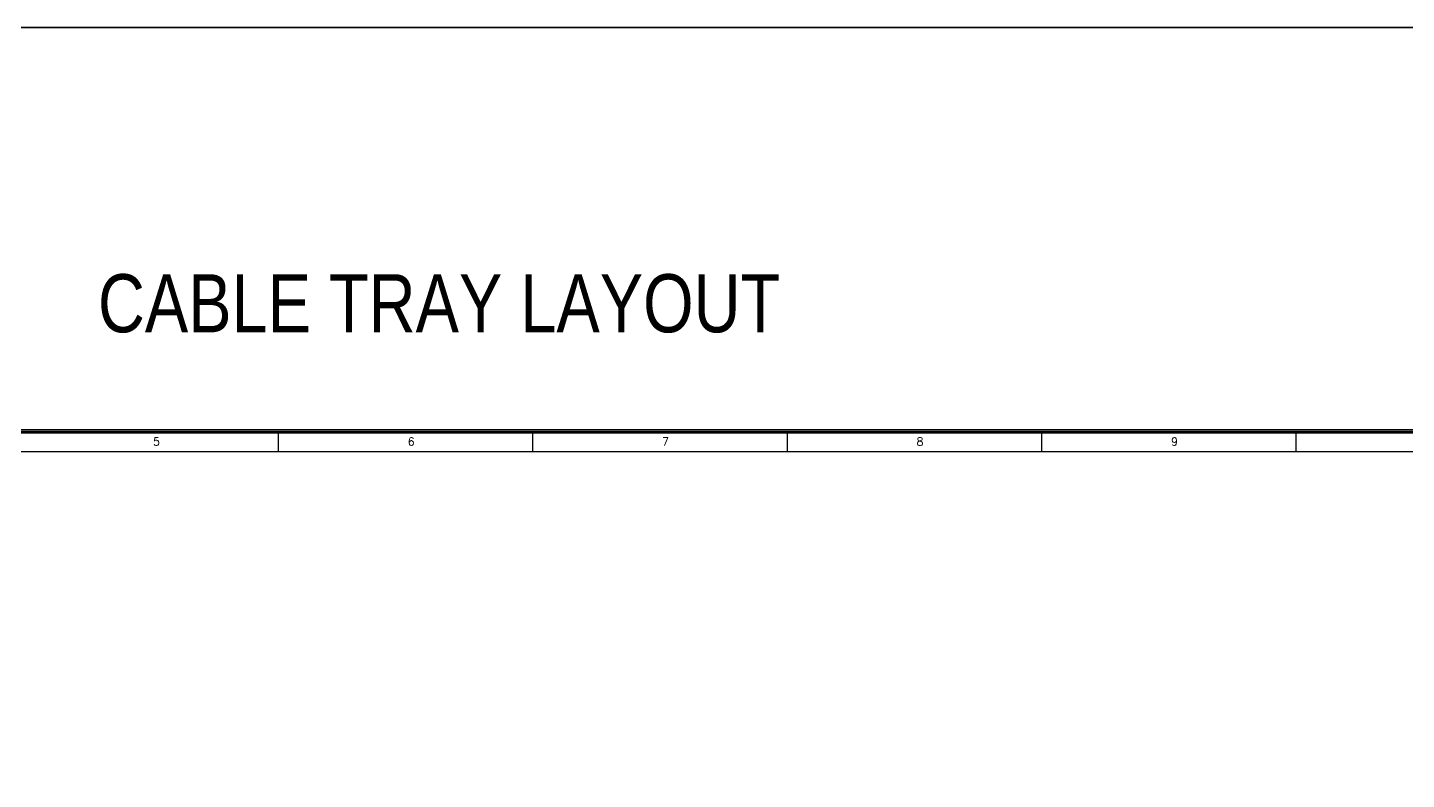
# Model space of a CAD drawing. Header units: millimetres. Extents: x 1380494 to 2061523, y -305664 to -174999.
# Drawn here: x 1730894 to 1754615, y -187935 to -174999 of the extents above; entities that cross this region are included whole.
import ezdxf
from ezdxf.enums import TextEntityAlignment as Align

# ---------------------------------------------------------------- set-up
doc = ezdxf.new("R2010")
doc.units = ezdxf.units.MM
doc.header["$LTSCALE"] = 600
doc.header["$MEASUREMENT"] = 0
doc.layers.add('AREA', color=193, linetype='Continuous', plot=False)
doc.layers.add('P-Wall', color=250, linetype='Continuous', lineweight=35)
doc.layers.add('TEXT', color=250, linetype='Continuous')
doc.layers.add('TITLE', color=7, linetype='Continuous')
doc.styles.add('ROMANS', font='romans.shx')
doc.styles.add('style1', font='swisse.ttf', dxfattribs={"width": 0.8})

# ---------------------------------------------------------------- blocks, each defined once
blk = doc.blocks.new('A$C66962185')
at = {"layer": 'TITLE', "color": 7}
for p, q in [((151.16, -140930.66), (151.16, -140928.36)), ((181.42, -140930.66), (181.42, -140928.36)), ((211.69, -140930.66), (211.69, -140928.36)), ((241.95, -140930.66), (241.95, -140928.36)), ((272.21, -140930.66), (272.21, -140928.36))]:
    blk.add_line(p, q, dxfattribs=at)
at = {"layer": 'TITLE'}
blk.add_line((2.14, -140930.66), (360.7, -140930.66), dxfattribs=at)
at = {"layer": 'TITLE', "color": 7, "const_width": 0.355}
blk.add_lwpolyline([(363, -140928.36), (363, -141178.33), (0, -141178.33), (0, -140928.36)], close=True, dxfattribs=at)
at = {"layer": 'TITLE', "color": 7, "style": 'ROMANS'}
for s, p in [('5', (136.67, -140929.48)), ('6', (166.94, -140929.48)), ('7', (197.2, -140929.48)), ('8', (227.46, -140929.48)), ('9', (257.73, -140929.48))]:
    blk.add_text(s, height=0.952, dxfattribs=at).set_placement(p, align=Align.MIDDLE)

msp = doc.modelspace()

# ---------------------------------------------------------------- linework, layer by layer
at = {"layer": 'AREA'}
for points in [[(1713299.5469, -181916.04), (1765896.2509, -181916.04), (1765896.2509, -218162.5549), (1713299.5469, -218162.5549)], [(1713344.5469, -181961.04), (1765851.2509, -181961.04), (1765851.2509, -218117.5549), (1713344.5469, -218117.5549)]]:
    msp.add_lwpolyline(points, close=True, dxfattribs=at)
at = {"layer": 'P-Wall', "color": 30, "true_color": 0xf8991e}
msp.add_lwpolyline([(1705741.2367, -174998.858), (1772178.5558, -174998.858), (1772178.5558, -224422.1168), (1705741.2367, -224422.1168)], close=True, dxfattribs=at)

# ---------------------------------------------------------------- block references
at = {"layer": 'TITLE', "xscale": 144.6465675549349, "yscale": 144.6465665108379, "zscale": 144.6465669265092}
msp.add_blockref('A$C66962185', (1713344.5469, 20202843.0172), dxfattribs=at)

# ---------------------------------------------------------------- texts
at = {"layer": 'TEXT', "color": 7, "insert": (1732105.1774, -179242.3069), "char_height": 1000, "width": 12662.065144, "attachment_point": 1, "style": 'style1'}
msp.add_mtext('{\\fArial|b0|i0|c0|p34;CABLE TRAY LAYOUT\\P}', dxfattribs=at)

doc.saveas('drawing.dxf')
